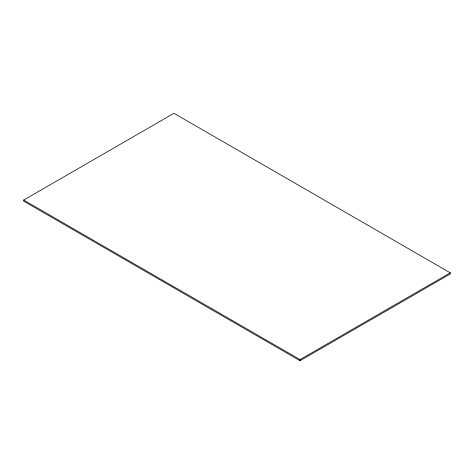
<?xml version="1.0" encoding="UTF-8"?>
<svg xmlns="http://www.w3.org/2000/svg" width="474" height="474" viewBox="0 0 474 474"><rect width="100%" height="100%" fill="white"/><g stroke="black" fill="none" stroke-linecap="round" stroke-linejoin="round"><path stroke-width="0.71" d="M23.7 200.052L173.958 113.298L450.3 272.846L450.3 273.948L300.042 360.702L23.7 201.154L23.7 200.052L300.042 359.594L450.3 272.846M300.042 359.594L300.042 360.702"/></g></svg>
